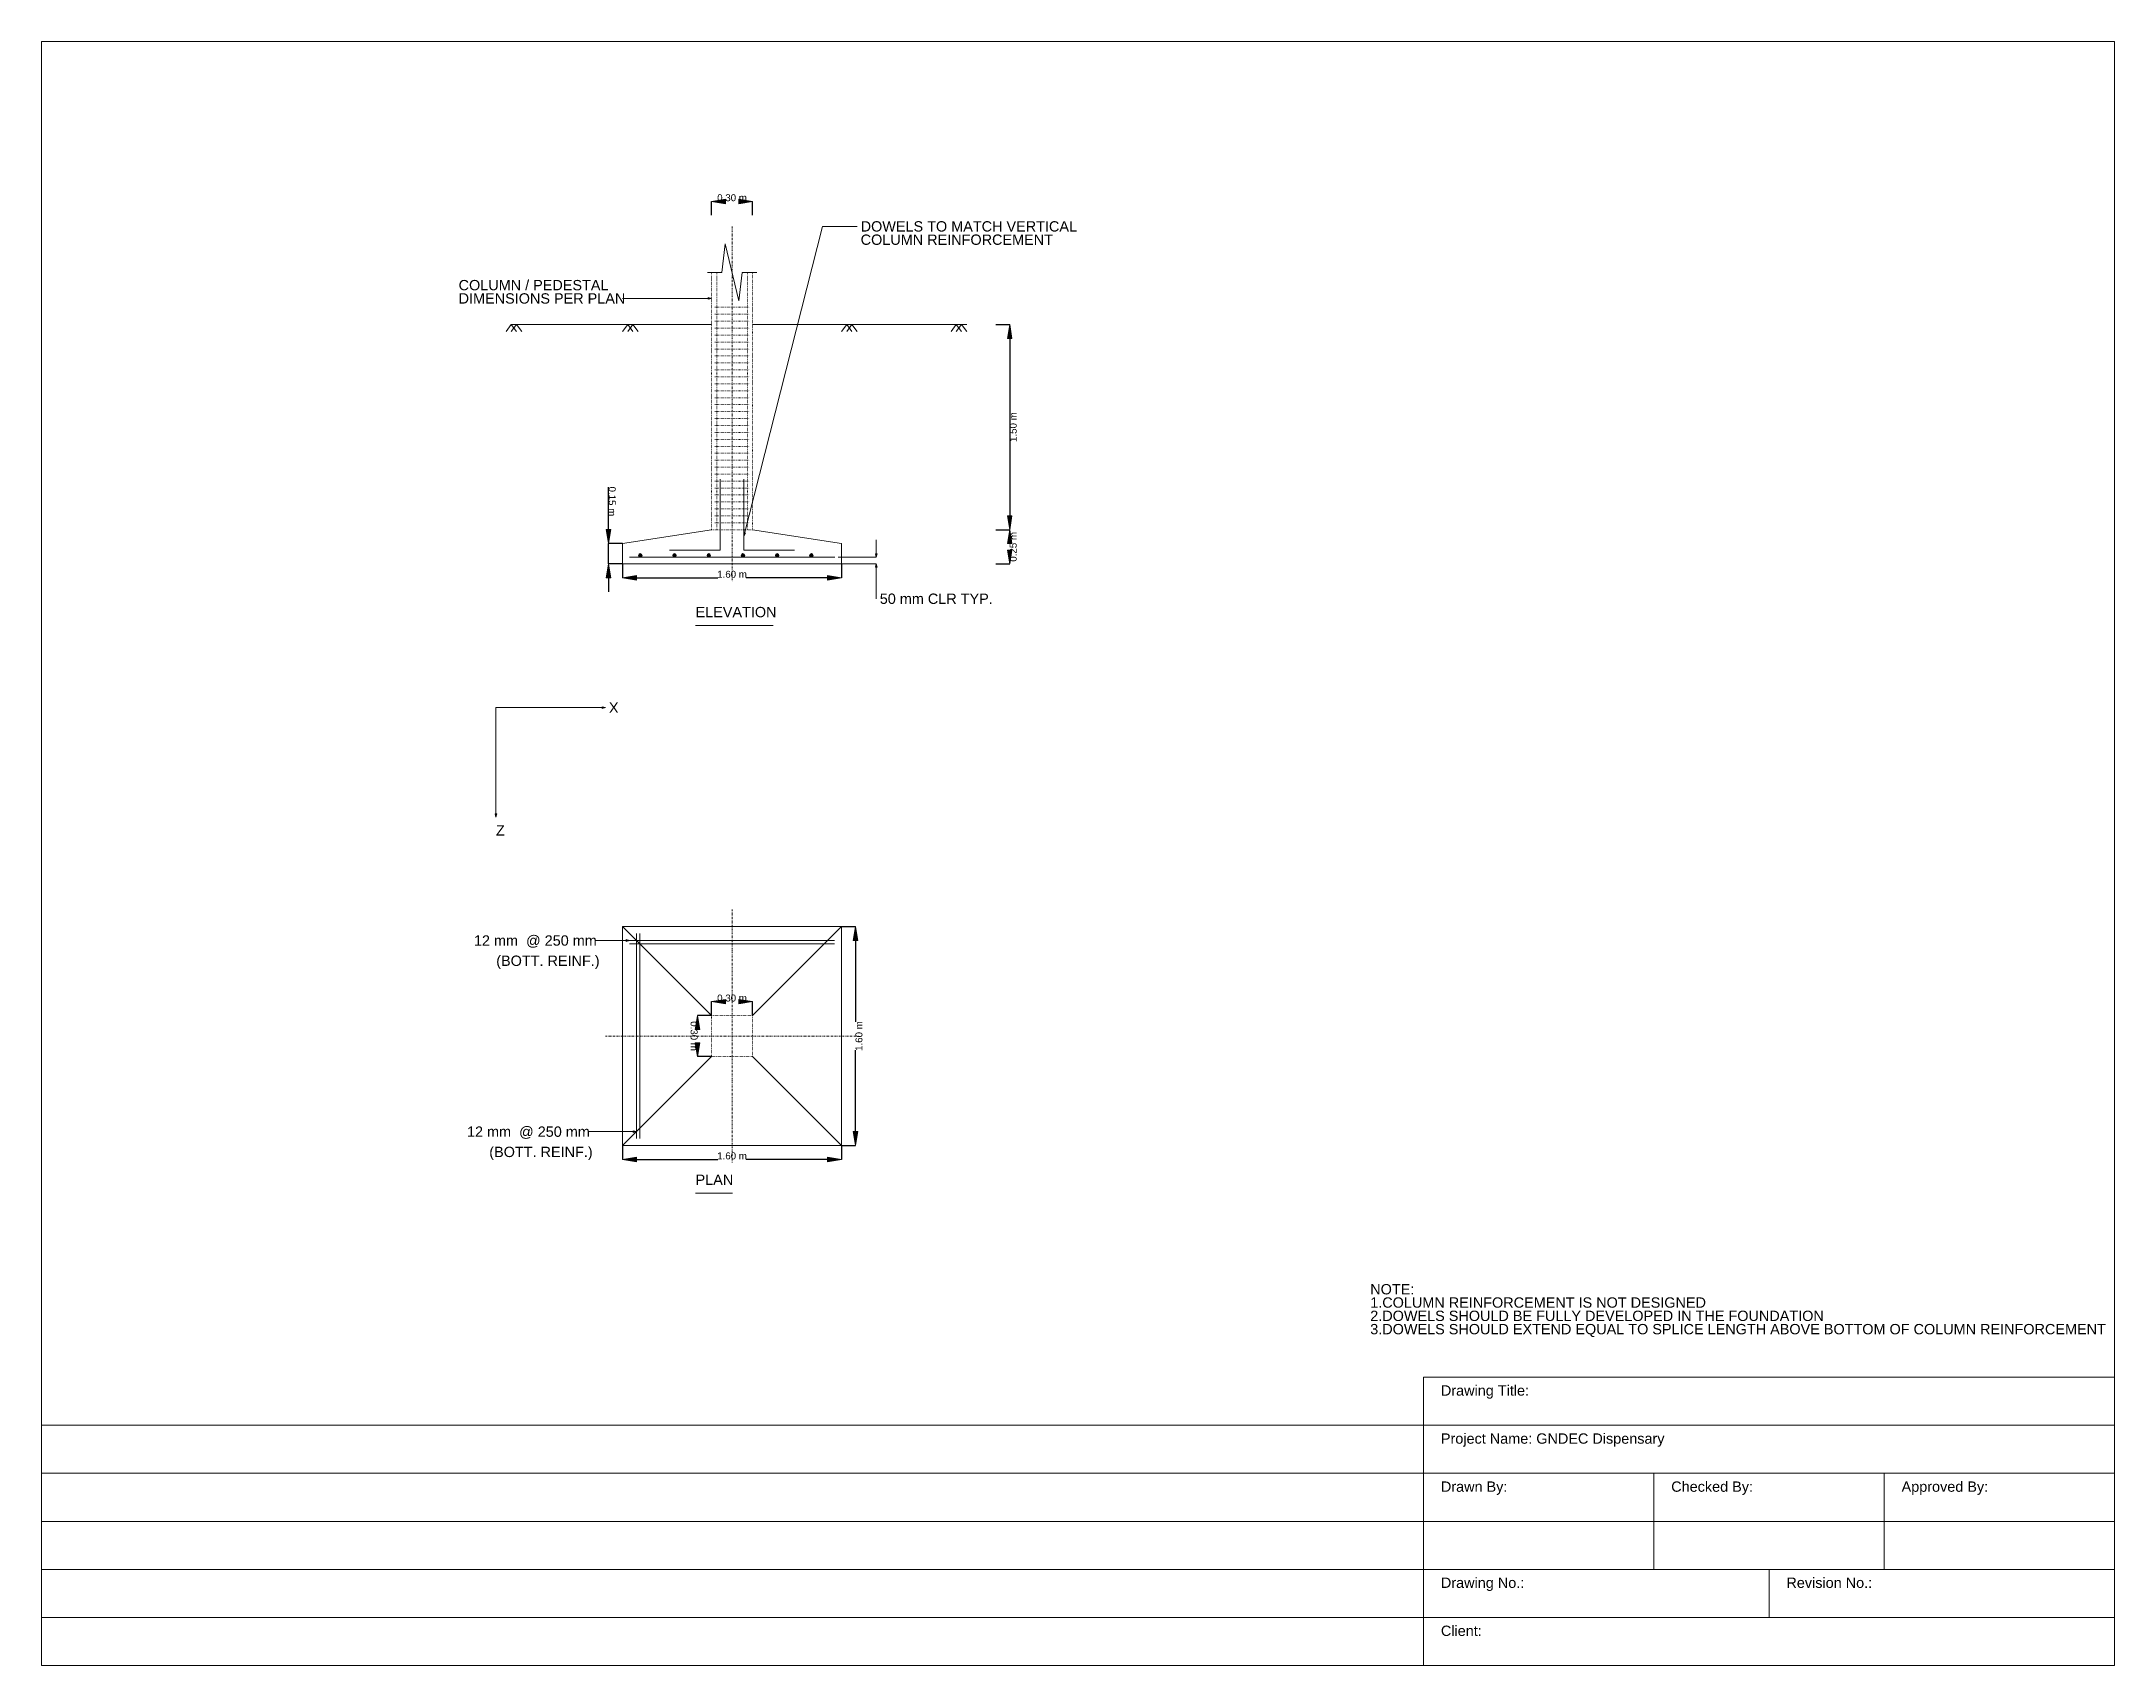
# Model space of a CAD drawing. Header units: inches. Extents: x -428 to 169, y 62 to 529.
import ezdxf
from ezdxf.enums import TextEntityAlignment as Align

# ---------------------------------------------------------------- set-up
doc = ezdxf.new("R2010")
doc.units = ezdxf.units.IN
doc.header["$MEASUREMENT"] = 0
doc.linetypes.add('DASHDOT', pattern=[1, 0.5, -0.25, 0, -0.25])
doc.linetypes.add('DOT', pattern=[0.25, 0, -0.25])
doc.layers.get('0').update_dxf_attribs({"lineweight": 0})
doc.styles.get("Standard").update_dxf_attribs({"font": 'arial.ttf'})
doc.dimstyles.new('BC_DimP1', dxfattribs={"dimtxt": 2, "dimasz": 4, "dimexe": 0, "dimexo": 0, "dimgap": 0, "dimtad": 1, "dimdec": 4, "dimzin": 0, "dimdsep": 46, "dimtxsty": 'Standard', "dimblk": 'VDDIM_DEFAULT', "dimcen": 0.09, "dimclre": 82, "dimclrt": 2, "dimadec": 0, "dimazin": 0, "dimtfac": 1, "dimtdec": 4, "dimtix": 1, "dimtmove": 0, "dimatfit": 3, "dimfxl": 0, "dimtolj": 1, "dimtzin": 0, "dimarcsym": 0})

# ---------------------------------------------------------------- blocks, each defined once
blk = doc.blocks.new('VDDIM_DEFAULT')
at = {"linetype": 'Continuous'}
blk.add_hatch(color=0, dxfattribs=at).paths.add_polyline_path([(0, 0), (-1, -0.1665), (-1, 0.1665)], flags=0)
at = {"color": 0, "linetype": 'Continuous'}
blk.add_lwpolyline([(0, 0), (-1, -0.1665), (-1, 0.1665), (0, 0)], dxfattribs=at)
blk = doc.blocks.new('*D4')
at = {"color": 0, "lineweight": -2}
for p, q in [((-264.5, 388.49), (-264.5, 400.66)), ((-264.5, 378.59), (-264.5, 384.49)), ((-264.5, 374.59), (-264.5, 370.59))]:
    blk.add_line(p, q, dxfattribs=at)
at = {"color": 82, "lineweight": -2}
for p, q in [((-260.5, 384.49), (-264.5, 384.49)), ((-260.5, 378.59), (-264.5, 378.59))]:
    blk.add_line(p, q, dxfattribs=at)
at = {"layer": 'Defpoints', "color": 0}
for p in [(-264.5, 384.49), (-260.5, 384.49), (-260.5, 378.59)]:
    blk.add_point(p, dxfattribs=at)
at = {"color": 0, "lineweight": -2, "xscale": 4, "yscale": 4, "zscale": 4}
for p, rotation in [((-264.5, 384.49), 270), ((-264.5, 378.59), 90)]:
    blk.add_blockref('VDDIM_DEFAULT', p, dxfattribs=dict(at, rotation=rotation))
at = {"color": 2, "insert": (-263.48, 396.58), "char_height": 2, "attachment_point": 5, "rotation": 270}
blk.add_mtext('0.15 m', dxfattribs=at)
blk = doc.blocks.new('*D5')
at = {"color": 82, "lineweight": -2}
for p, q in [((-153.14, 447.48), (-149.14, 447.48)), ((-153.14, 388.43), (-149.14, 388.43))]:
    blk.add_line(p, q, dxfattribs=at)
at = {"color": 0, "lineweight": -2}
blk.add_line((-149.14, 443.48), (-149.14, 392.43), dxfattribs=at)
at = {"layer": 'Defpoints', "color": 0}
for p in [(-153.14, 447.48), (-153.14, 388.43), (-149.14, 388.43)]:
    blk.add_point(p, dxfattribs=at)
at = {"color": 0, "lineweight": -2, "xscale": 4, "yscale": 4, "zscale": 4}
for p, rotation in [((-149.14, 447.48), 90), ((-149.14, 388.43), 270)]:
    blk.add_blockref('VDDIM_DEFAULT', p, dxfattribs=dict(at, rotation=rotation))
at = {"color": 2, "insert": (-148.12, 417.96), "char_height": 2, "attachment_point": 5, "rotation": 90}
blk.add_mtext('1.50 m', dxfattribs=at)
blk = doc.blocks.new('*D6')
at = {"color": 82, "lineweight": -2}
for p, q in [((-153.14, 388.43), (-149.14, 388.43)), ((-153.14, 378.59), (-149.14, 378.59))]:
    blk.add_line(p, q, dxfattribs=at)
at = {"color": 0, "lineweight": -2}
for p, q in [((-149.14, 384.43), (-149.14, 387.59)), ((-149.14, 382.59), (-149.14, 379.42))]:
    blk.add_line(p, q, dxfattribs=at)
at = {"layer": 'Defpoints', "color": 0}
for p in [(-153.14, 388.43), (-153.14, 378.59), (-149.14, 378.59)]:
    blk.add_point(p, dxfattribs=at)
at = {"color": 0, "lineweight": -2, "xscale": 4, "yscale": 4, "zscale": 4}
for p, rotation in [((-149.14, 388.43), 90), ((-149.14, 378.59), 270)]:
    blk.add_blockref('VDDIM_DEFAULT', p, dxfattribs=dict(at, rotation=rotation))
at = {"color": 2, "insert": (-148.12, 383.51), "char_height": 2, "attachment_point": 5, "rotation": 90}
blk.add_mtext('0.25 m', dxfattribs=at)
blk = doc.blocks.new('*D7')
at = {"color": 82, "lineweight": -2}
for p, q in [((-260.5, 378.59), (-260.5, 374.59)), ((-197.5, 378.59), (-197.5, 374.59))]:
    blk.add_line(p, q, dxfattribs=at)
at = {"color": 0, "lineweight": -2}
for p, q in [((-256.5, 374.59), (-233.09, 374.59)), ((-201.5, 374.59), (-224.91, 374.59))]:
    blk.add_line(p, q, dxfattribs=at)
at = {"layer": 'Defpoints', "color": 0}
for p in [(-260.5, 378.59), (-197.5, 378.59), (-260.5, 374.59)]:
    blk.add_point(p, dxfattribs=at)
at = {"color": 0, "lineweight": -2, "xscale": 4, "yscale": 4, "zscale": 4, "rotation": 180}
blk.add_blockref('VDDIM_DEFAULT', (-260.5, 374.59), dxfattribs=at)
at = {"color": 0, "lineweight": -2, "xscale": 4, "yscale": 4, "zscale": 4}
blk.add_blockref('VDDIM_DEFAULT', (-197.5, 374.59), dxfattribs=at)
at = {"color": 2, "insert": (-229, 375.61), "char_height": 2, "attachment_point": 5}
blk.add_mtext('1.60 m', dxfattribs=at)
blk = doc.blocks.new('*D8')
at = {"color": 82, "lineweight": -2}
for p, q in [((-234.91, 478.91), (-234.91, 482.91)), ((-223.09, 478.91), (-223.09, 482.91))]:
    blk.add_line(p, q, dxfattribs=at)
at = {"color": 0, "lineweight": -2}
for p, q in [((-230.91, 482.91), (-233.09, 482.91)), ((-227.09, 482.91), (-224.91, 482.91))]:
    blk.add_line(p, q, dxfattribs=at)
at = {"layer": 'Defpoints', "color": 0}
for p in [(-234.91, 478.91), (-223.09, 482.91), (-223.09, 478.91)]:
    blk.add_point(p, dxfattribs=at)
at = {"color": 0, "lineweight": -2, "xscale": 4, "yscale": 4, "zscale": 4, "rotation": 180}
blk.add_blockref('VDDIM_DEFAULT', (-234.91, 482.91), dxfattribs=at)
at = {"color": 0, "lineweight": -2, "xscale": 4, "yscale": 4, "zscale": 4}
blk.add_blockref('VDDIM_DEFAULT', (-223.09, 482.91), dxfattribs=at)
at = {"color": 2, "insert": (-229, 483.94), "char_height": 2, "attachment_point": 5}
blk.add_mtext('0.30 m', dxfattribs=at)
blk = doc.blocks.new('*D9')
at = {"color": 82, "lineweight": -2}
for p, q in [((-234.91, 248.66), (-238.91, 248.66)), ((-234.91, 236.85), (-238.91, 236.85))]:
    blk.add_line(p, q, dxfattribs=at)
at = {"color": 0, "lineweight": -2}
for p, q in [((-238.91, 244.66), (-238.91, 246.85)), ((-238.91, 240.85), (-238.91, 238.67))]:
    blk.add_line(p, q, dxfattribs=at)
at = {"layer": 'Defpoints', "color": 0}
for p in [(-238.91, 248.66), (-234.91, 248.66), (-234.91, 236.85)]:
    blk.add_point(p, dxfattribs=at)
at = {"color": 0, "lineweight": -2, "xscale": 4, "yscale": 4, "zscale": 4}
for p, rotation in [((-238.91, 248.66), 90), ((-238.91, 236.85), 270)]:
    blk.add_blockref('VDDIM_DEFAULT', p, dxfattribs=dict(at, rotation=rotation))
at = {"color": 2, "insert": (-239.93, 242.76), "char_height": 2, "attachment_point": 5, "rotation": 270}
blk.add_mtext('0.30 m', dxfattribs=at)
blk = doc.blocks.new('*D10')
at = {"color": 82, "lineweight": -2}
for p, q in [((-234.91, 248.66), (-234.91, 252.66)), ((-223.09, 248.66), (-223.09, 252.66))]:
    blk.add_line(p, q, dxfattribs=at)
at = {"color": 0, "lineweight": -2}
for p, q in [((-230.91, 252.66), (-233.09, 252.66)), ((-227.09, 252.66), (-224.91, 252.66))]:
    blk.add_line(p, q, dxfattribs=at)
at = {"layer": 'Defpoints', "color": 0}
for p in [(-223.09, 252.66), (-234.91, 248.66), (-223.09, 248.66)]:
    blk.add_point(p, dxfattribs=at)
at = {"color": 0, "lineweight": -2, "xscale": 4, "yscale": 4, "zscale": 4, "rotation": 180}
blk.add_blockref('VDDIM_DEFAULT', (-234.91, 252.66), dxfattribs=at)
at = {"color": 0, "lineweight": -2, "xscale": 4, "yscale": 4, "zscale": 4}
blk.add_blockref('VDDIM_DEFAULT', (-223.09, 252.66), dxfattribs=at)
at = {"color": 2, "insert": (-229, 253.69), "char_height": 2, "attachment_point": 5}
blk.add_mtext('0.30 m', dxfattribs=at)
blk = doc.blocks.new('*D11')
at = {"color": 82, "lineweight": -2}
for p, q in [((-197.5, 274.26), (-193.5, 274.26)), ((-197.5, 211.26), (-193.5, 211.26))]:
    blk.add_line(p, q, dxfattribs=at)
at = {"color": 0, "lineweight": -2}
for p, q in [((-193.5, 270.26), (-193.5, 246.85)), ((-193.5, 215.26), (-193.5, 238.67))]:
    blk.add_line(p, q, dxfattribs=at)
at = {"layer": 'Defpoints', "color": 0}
for p in [(-197.5, 274.26), (-197.5, 211.26), (-193.5, 211.26)]:
    blk.add_point(p, dxfattribs=at)
at = {"color": 0, "lineweight": -2, "xscale": 4, "yscale": 4, "zscale": 4}
for p, rotation in [((-193.5, 274.26), 90.00000000000006), ((-193.5, 211.26), 270.0000000000001)]:
    blk.add_blockref('VDDIM_DEFAULT', p, dxfattribs=dict(at, rotation=rotation))
at = {"color": 2, "insert": (-192.48, 242.76), "char_height": 2, "attachment_point": 5, "rotation": 90}
blk.add_mtext('1.60 m', dxfattribs=at)
blk = doc.blocks.new('*D12')
at = {"color": 82, "lineweight": -2}
for p, q in [((-260.5, 211.26), (-260.5, 207.26)), ((-197.5, 211.26), (-197.5, 207.26))]:
    blk.add_line(p, q, dxfattribs=at)
at = {"color": 0, "lineweight": -2}
for p, q in [((-256.5, 207.26), (-233.09, 207.26)), ((-201.5, 207.26), (-224.91, 207.26))]:
    blk.add_line(p, q, dxfattribs=at)
at = {"layer": 'Defpoints', "color": 0}
for p in [(-260.5, 211.26), (-197.5, 211.26), (-260.5, 207.26)]:
    blk.add_point(p, dxfattribs=at)
at = {"color": 0, "lineweight": -2, "xscale": 4, "yscale": 4, "zscale": 4, "rotation": 180}
blk.add_blockref('VDDIM_DEFAULT', (-260.5, 207.26), dxfattribs=at)
at = {"color": 0, "lineweight": -2, "xscale": 4, "yscale": 4, "zscale": 4}
blk.add_blockref('VDDIM_DEFAULT', (-197.5, 207.26), dxfattribs=at)
at = {"color": 2, "insert": (-229, 208.28), "char_height": 2, "attachment_point": 5}
blk.add_mtext('1.60 m', dxfattribs=at)

msp = doc.modelspace()

# ---------------------------------------------------------------- hatches: boundary and pattern name
at = {"lineweight": 0}
for points in [[(-234.90551, 454.98369), (-235.87144, 455.24251), (-235.87144, 454.72487)], [(-225.59449, 386.55456), (-225.10634, 387.42732), (-225.60812, 387.55446)], [(-187.50394, 380.55456), (-187.24512, 381.52048), (-187.76276, 381.52048)], [(-187.50394, 378.58605), (-187.76276, 377.62013), (-187.24512, 377.62013)], [(-265.41732, 337.24747), (-266.38325, 337.50629), (-266.38325, 336.98865)], [(-296.91339, 305.75141), (-296.65457, 306.71733), (-297.1722, 306.71733)], [(-258.49606, 270.25534), (-259.46199, 270.51416), (-259.46199, 269.99652)], [(-256.49606, 215.26322), (-257.46199, 215.52204), (-257.46199, 215.0044)]]:
    msp.add_hatch(color=210, dxfattribs=at).paths.add_polyline_path(points, flags=0)
h = msp.add_hatch(color=113, dxfattribs=at)
edge = h.paths.add_edge_path(flags=0)
edge.add_arc((-255.38788, 381.05456), 0.5, 0, 180)
edge.add_arc((-255.38788, 381.05456), 0.5, 180, 360)
h = msp.add_hatch(color=113, dxfattribs=at)
edge = h.paths.add_edge_path(flags=0)
edge.add_arc((-245.54536, 381.05456), 0.5, 0, 180)
edge.add_arc((-245.54536, 381.05456), 0.5, 180, 360)
h = msp.add_hatch(color=113, dxfattribs=at)
edge = h.paths.add_edge_path(flags=0)
edge.add_arc((-235.70284, 381.05456), 0.5, 0, 180)
edge.add_arc((-235.70284, 381.05456), 0.5, 180, 360)
h = msp.add_hatch(color=113, dxfattribs=at)
edge = h.paths.add_edge_path(flags=0)
edge.add_arc((-225.86032, 381.05456), 0.5, 0, 180)
edge.add_arc((-225.86032, 381.05456), 0.5, 180, 360)
h = msp.add_hatch(color=113, dxfattribs=at)
edge = h.paths.add_edge_path(flags=0)
edge.add_arc((-216.0178, 381.05456), 0.5, 0, 180)
edge.add_arc((-216.0178, 381.05456), 0.5, 180, 360)
h = msp.add_hatch(color=113, dxfattribs=at)
edge = h.paths.add_edge_path(flags=0)
edge.add_arc((-206.17528, 381.05456), 0.5, 0, 180)
edge.add_arc((-206.17528, 381.05456), 0.5, 180, 360)

# ---------------------------------------------------------------- linework, layer by layer
at = {"color": 252, "lineweight": 0}
for p, q in [((168.67839, 528.91414), (-427.64889, 528.91414)), ((-427.64889, 528.91414), (-427.64889, 61.65733)), ((168.67839, 61.65733), (168.67839, 528.91414)), ((-293.99213, 445.48369), (-292.49213, 447.48369)), ((-292.49213, 447.48369), (-234.90551, 447.48369)), ((-292.49213, 447.48369), (-290.99213, 445.48369)), ((-292.49213, 445.48369), (-290.99213, 447.48369)), ((-290.99213, 447.48369), (-289.49213, 445.48369)), ((-260.49606, 445.48369), (-258.99606, 447.48369)), ((-258.99606, 447.48369), (-257.49606, 445.48369)), ((-258.99606, 445.48369), (-257.49606, 447.48369)), ((-257.49606, 447.48369), (-255.99606, 445.48369)), ((-223.09449, 447.48369), (-161.50787, 447.48369)), ((-197.50394, 445.48369), (-196.00394, 447.48369)), ((-196.00394, 447.48369), (-194.50394, 445.48369)), ((-196.00394, 445.48369), (-194.50394, 447.48369)), ((-194.50394, 447.48369), (-193.00394, 445.48369)), ((-166.00787, 445.48369), (-164.50787, 447.48369)), ((-164.50787, 447.48369), (-163.00787, 445.48369)), ((-164.50787, 445.48369), (-163.00787, 447.48369)), ((-163.00787, 447.48369), (-161.50787, 445.48369)), ((-30.09737, 144.61771), (168.67839, 144.61771)), ((-30.09737, 144.61771), (-30.09737, 61.65733)), ((-427.64889, 130.79098), (-30.09737, 130.79098)), ((-30.09737, 130.79098), (168.67839, 130.79098)), ((-427.64889, 116.96425), (-30.09737, 116.96425)), ((-30.09737, 116.96425), (168.67839, 116.96425)), ((36.16122, 116.96425), (36.16122, 89.31079)), ((102.4198, 116.96425), (102.4198, 89.31079)), ((-427.64889, 103.13752), (-30.09737, 103.13752)), ((-30.09737, 103.13752), (168.67839, 103.13752)), ((-427.64889, 89.31079), (-30.09737, 89.31079)), ((-30.09737, 89.31079), (168.67839, 89.31079)), ((69.29051, 89.31079), (69.29051, 75.48406)), ((-427.64889, 75.48406), (-30.09737, 75.48406)), ((-30.09737, 75.48406), (168.67839, 75.48406)), ((-427.64889, 61.65733), (168.67839, 61.65733)), ((-228.87313, 61.65733), (-228.87313, 61.65733))]:
    msp.add_line(p, q, dxfattribs=at)
at = {"color": 216, "linetype": 'DASHDOT', "lineweight": 0}
for p, q in [((-229, 475.6333), (-229, 373.66479)), ((-229, 279.1766), (-229, 206.34196)), ((-265.41732, 242.75928), (-192.58268, 242.75928))]:
    msp.add_line(p, q, dxfattribs=at)
at = {"color": 210, "lineweight": 0}
for p, q in [((-225.59449, 386.55456), (-203.00262, 475.71204)), ((-203.00262, 475.71204), (-193.00262, 475.71204)), ((-234.90551, 454.98369), (-260.49606, 454.98369)), ((-187.50394, 380.55456), (-187.50394, 385.55456)), ((-187.50394, 378.58605), (-187.50394, 368.58605)), ((-265.41732, 337.24747), (-296.91339, 337.24747)), ((-296.91339, 305.75141), (-296.91339, 337.24747)), ((-258.49606, 270.25534), (-268.49606, 270.25534)), ((-256.49606, 215.26322), (-270.49606, 215.26322))]:
    msp.add_line(p, q, dxfattribs=at)
at = {"color": 50, "lineweight": 0}
for p, q in [((-231.95276, 462.48369), (-230.9685, 470.71204)), ((-230.9685, 470.71204), (-227.0315, 454.25534)), ((-236.08661, 462.48369), (-231.95276, 462.48369)), ((-227.0315, 454.25534), (-226.04724, 462.48369)), ((-226.04724, 462.48369), (-221.91339, 462.48369)), ((-260.49606, 384.49156), (-234.90551, 388.42857)), ((-197.50394, 384.49156), (-223.09449, 388.42857)), ((-260.49606, 378.58605), (-260.49606, 384.49156)), ((-197.50394, 384.49156), (-197.50394, 378.58605)), ((-197.50394, 378.58605), (-260.49606, 378.58605)), ((-198.48819, 380.55456), (-187.50394, 380.55456)), ((-197.50394, 378.58605), (-187.50394, 378.58605)), ((-239.49869, 360.9168), (-217.20329, 360.9168)), ((-260.49606, 274.25534), (-197.50394, 274.25534)), ((-260.49606, 211.26322), (-260.49606, 274.25534)), ((-260.49606, 274.25534), (-234.90551, 248.66479)), ((-197.50394, 274.25534), (-223.09449, 248.66479)), ((-197.50394, 274.25534), (-197.50394, 211.26322)), ((-260.49606, 211.26322), (-234.90551, 236.85377)), ((-197.50394, 211.26322), (-223.09449, 236.85377)), ((-197.50394, 211.26322), (-260.49606, 211.26322)), ((-239.49869, 197.59397), (-228.84259, 197.59397))]:
    msp.add_line(p, q, dxfattribs=at)
at = {"color": 50, "linetype": 'DOT', "lineweight": 0}
for p, q in [((-234.90551, 462.48369), (-234.90551, 388.42857)), ((-223.09449, 388.42857), (-223.09449, 462.48369)), ((-234.90551, 388.42857), (-223.09449, 388.42857)), ((-234.90551, 248.66479), (-223.09449, 248.66479)), ((-234.90551, 236.85377), (-234.90551, 248.66479)), ((-223.09449, 248.66479), (-223.09449, 236.85377)), ((-223.09449, 236.85377), (-234.90551, 236.85377))]:
    msp.add_line(p, q, dxfattribs=at)
at = {"color": 113, "linetype": 'DOT', "lineweight": 0}
for p, q in [((-233.40551, 462.48369), (-233.40551, 388.42857)), ((-224.59449, 462.48369), (-224.59449, 388.42857)), ((-233.90551, 452.42857), (-224.09449, 452.42857)), ((-233.90551, 450.42857), (-224.09449, 450.42857)), ((-233.90551, 448.42857), (-224.09449, 448.42857)), ((-233.90551, 446.42857), (-224.09449, 446.42857)), ((-233.90551, 444.42857), (-224.09449, 444.42857)), ((-233.90551, 442.42857), (-224.09449, 442.42857)), ((-233.90551, 440.42857), (-224.09449, 440.42857)), ((-233.90551, 438.42857), (-224.09449, 438.42857)), ((-233.90551, 436.42857), (-224.09449, 436.42857)), ((-233.90551, 434.42857), (-224.09449, 434.42857)), ((-233.90551, 432.42857), (-224.09449, 432.42857)), ((-233.90551, 430.42857), (-224.09449, 430.42857)), ((-233.90551, 428.42857), (-224.09449, 428.42857)), ((-233.90551, 426.42857), (-224.09449, 426.42857)), ((-233.90551, 424.42857), (-224.09449, 424.42857)), ((-233.90551, 422.42857), (-224.09449, 422.42857)), ((-233.90551, 420.42857), (-224.09449, 420.42857)), ((-233.90551, 418.42857), (-224.09449, 418.42857)), ((-233.90551, 416.42857), (-224.09449, 416.42857)), ((-233.90551, 414.42857), (-224.09449, 414.42857)), ((-233.90551, 412.42857), (-224.09449, 412.42857)), ((-233.90551, 410.42857), (-224.09449, 410.42857)), ((-233.90551, 408.42857), (-224.09449, 408.42857)), ((-233.90551, 406.42857), (-224.09449, 406.42857)), ((-233.90551, 404.42857), (-224.09449, 404.42857)), ((-233.90551, 402.42857), (-224.09449, 402.42857)), ((-233.90551, 400.42857), (-224.09449, 400.42857)), ((-233.90551, 398.42857), (-224.09449, 398.42857)), ((-233.90551, 396.42857), (-224.09449, 396.42857)), ((-233.90551, 394.42857), (-224.09449, 394.42857)), ((-233.90551, 392.42857), (-224.09449, 392.42857)), ((-233.90551, 390.42857), (-224.09449, 390.42857))]:
    msp.add_line(p, q, dxfattribs=at)
at = {"color": 113, "lineweight": 0}
for p, q in [((-232.40551, 403.02081), (-232.40551, 382.55456)), ((-225.59449, 403.02081), (-225.59449, 382.55456)), ((-232.40551, 382.55456), (-246.99775, 382.55456)), ((-225.59449, 382.55456), (-211.00225, 382.55456)), ((-258.52756, 380.55456), (-199.47244, 380.55456)), ((-258.49606, 270.25534), (-199.50394, 270.25534)), ((-258.49606, 269.25534), (-199.50394, 269.25534)), ((-256.49606, 272.25534), (-256.49606, 213.26322)), ((-255.49606, 272.25534), (-255.49606, 213.26322))]:
    msp.add_line(p, q, dxfattribs=at)
at = {"color": 210, "lineweight": 0}
for points in [[(-234.90551, 454.98369), (-235.87144, 455.24251), (-235.87144, 454.72487), (-234.90551, 454.98369)], [(-225.59449, 386.55456), (-225.10634, 387.42732), (-225.60812, 387.55446), (-225.59449, 386.55456)], [(-187.50394, 380.55456), (-187.24512, 381.52048), (-187.76276, 381.52048), (-187.50394, 380.55456)], [(-187.50394, 378.58605), (-187.76276, 377.62013), (-187.24512, 377.62013), (-187.50394, 378.58605)], [(-265.41732, 337.24747), (-266.38325, 337.50629), (-266.38325, 336.98865), (-265.41732, 337.24747)], [(-296.91339, 305.75141), (-296.65457, 306.71733), (-297.1722, 306.71733), (-296.91339, 305.75141)], [(-258.49606, 270.25534), (-259.46199, 270.51416), (-259.46199, 269.99652), (-258.49606, 270.25534)], [(-256.49606, 215.26322), (-257.46199, 215.52204), (-257.46199, 215.0044), (-256.49606, 215.26322)]]:
    msp.add_lwpolyline(points, dxfattribs=at)
at = {"color": 113, "lineweight": 0}
for centre in [(-255.38788, 381.05456), (-245.54536, 381.05456), (-235.70284, 381.05456), (-225.86032, 381.05456), (-216.0178, 381.05456), (-206.17528, 381.05456)]:
    msp.add_circle(centre, 0.5, dxfattribs=at)

# ---------------------------------------------------------------- texts
at = {"color": 130}
for s, p in [('DOWELS TO MATCH VERTICAL', (-192.00262, 475.71204)), ('COLUMN REINFORCEMENT', (-192.00262, 471.88531)), ('COLUMN / PEDESTAL', (-307.64889, 458.81042)), ('DIMENSIONS PER PLAN', (-307.64889, 454.98369)), ('50 mm CLR TYP.', (-186.50394, 368.58605)), ('ELEVATION', (-239.49869, 364.74353)), ('X', (-264.41732, 337.24747)), ('Z', (-296.91339, 301.92468)), ('12 mm  @ 250 mm', (-303.24262, 270.25534)), ('(BOTT. REINF.)', (-296.82937, 264.42861)), ('12 mm  @ 250 mm', (-305.24262, 215.26322)), ('(BOTT. REINF.)', (-298.82937, 209.43649)), ('PLAN', (-239.49869, 201.4207)), ('1.COLUMN REINFORCEMENT IS NOT DESIGNED', (-45.42344, 166.0979)), ('NOTE:', (-45.42344, 169.92463)), ('2.DOWELS SHOULD BE FULLY DEVELOPED IN THE FOUNDATION', (-45.42344, 162.27117)), ('3.DOWELS SHOULD EXTEND EQUAL TO SPLICE LENGTH ABOVE BOTTOM OF COLUMN REINFORCEMENT', (-45.42344, 158.44444)), ('Drawing Title:', (-25.09737, 140.79098)), ('Project Name: GNDEC Dispensary', (-25.09737, 126.96425)), ('Drawn By:', (-25.09737, 113.13752)), ('Checked By:', (41.16122, 113.13752)), ('Approved By:', (107.4198, 113.13752)), ('Drawing No.:', (-25.09737, 85.48406)), ('Revision No.:', (74.29051, 85.48406)), ('Client: ', (-25.09737, 71.65733))]:
    msp.add_text(s, height=2.97, dxfattribs=at).set_placement(p, align=Align.MIDDLE_LEFT)

# ---------------------------------------------------------------- dimensions: what is measured, and where the dimension line sits
at = {"color": 1}
for p1, p2, text, picture, middle in [((-234.90551, 478.91414), (-223.09449, 478.91414), '0.30 m', '*D8', (-229, 483.93514)), ((-153.13943, 447.48369), (-153.13943, 388.42857), '1.50 m', '*D5', (-148.11843, 417.95613)), ((-260.49606, 378.58605), (-260.49606, 384.49156), '0.15 m', '*D4', (-263.47506, 396.57756)), ((-153.13943, 388.42857), (-153.13943, 378.58605), '0.25 m', '*D6', (-148.11843, 383.50731)), ((-197.50394, 378.58605), (-260.49606, 378.58605), '1.60 m', '*D7', (-229, 375.60705)), ((-197.50394, 274.25534), (-197.50394, 211.26322), '1.60 m', '*D11', (-192.48294, 242.75928)), ((-234.90551, 248.66479), (-223.09449, 248.66479), '0.30 m', '*D10', (-229, 253.68579)), ((-234.90551, 236.85377), (-234.90551, 248.66479), '0.30 m', '*D9', (-239.92651, 242.75928)), ((-197.50394, 211.26322), (-260.49606, 211.26322), '1.60 m', '*D12', (-229, 208.28422))]:
    dim = msp.add_aligned_dim(p1=p1, p2=p2, distance=4, text=text, dimstyle='BC_DimP1', dxfattribs=at)
    dim.commit()
    dim.dimension.update_dxf_attribs({"geometry": picture, "text_midpoint": middle})

doc.saveas('drawing.dxf')
